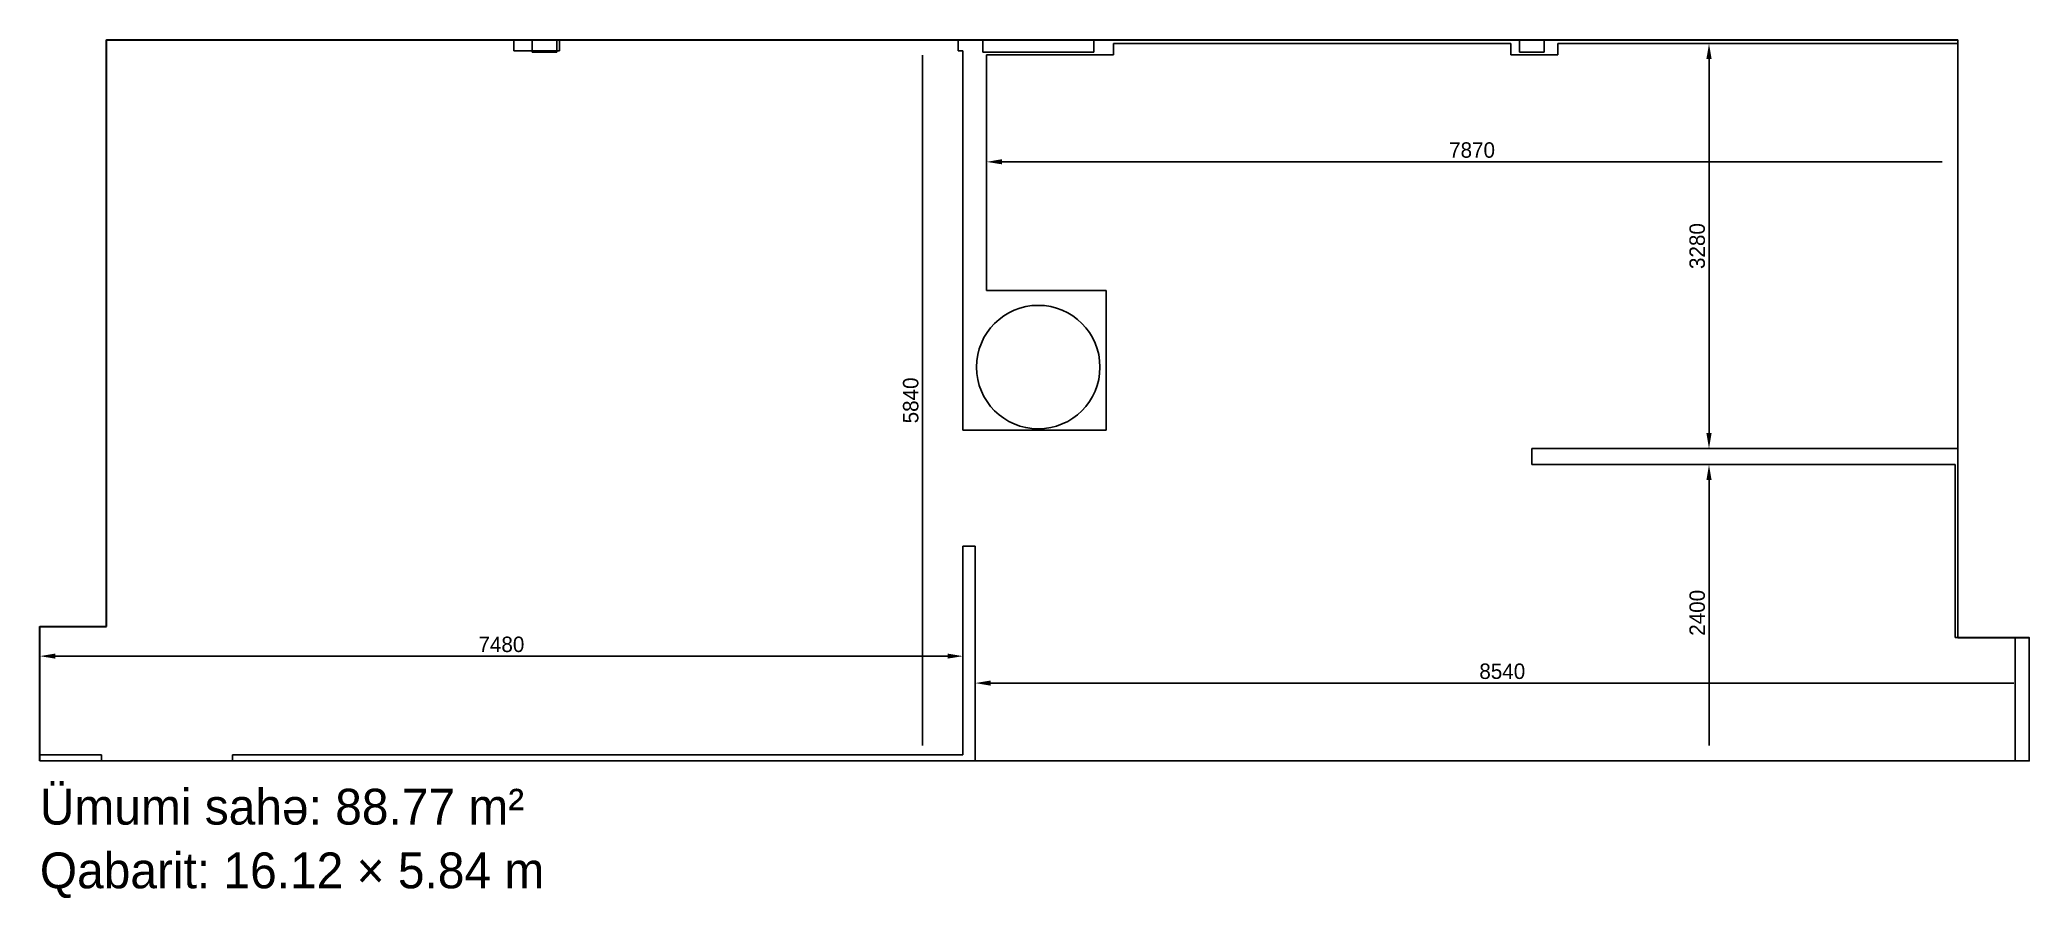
# Model space of a CAD drawing. Header units: millimetres. Extents: x 1367547 to 1383667, y -105215 to -98264.
import ezdxf

# ---------------------------------------------------------------- set-up
doc = ezdxf.new("R2010")
doc.units = ezdxf.units.MM
doc.layers.add('OFFICE_BOUNDARY', color=3, linetype='Continuous')
doc.layers.add('sutun1', color=7, linetype='Continuous')

msp = doc.modelspace()

# ---------------------------------------------------------------- linework, layer by layer
for p, q in [((1368207, -98264), (1368087, -98264)), ((1368087, -98264), (1368087, -103014)), ((1368207, -98264), (1368087, -98264)), ((1368087, -98264), (1368087, -103014)), ((1371387, -98264), (1368207, -98264)), ((1371387, -98354), (1371387, -98264)), ((1374987, -98264), (1371757, -98264)), ((1371757, -98264), (1371757, -98354)), ((1374987, -98354), (1374987, -98264)), ((1376247, -98384), (1376247, -98294)), ((1376247, -98294), (1379467, -98294)), ((1379467, -98294), (1379467, -98384)), ((1379847, -98384), (1379847, -98294)), ((1379847, -98294), (1383027, -98294)), ((1383027, -98294), (1383087, -98294)), ((1371757, -98354), (1371387, -98354)), ((1375027, -98354), (1374987, -98354)), ((1375027, -101424), (1375027, -98354)), ((1375217, -100294), (1375217, -98384)), ((1375217, -98384), (1376247, -98384)), ((1379467, -98384), (1379847, -98384)), ((1376187, -100294), (1375217, -100294)), ((1376187, -101424), (1376187, -100294)), ((1375127, -101424), (1375027, -101424)), ((1375127, -101424), (1376187, -101424)), ((1383087, -101574), (1379637, -101574)), ((1379637, -101574), (1379637, -101704)), ((1379637, -101704), (1383067, -101704)), ((1383067, -101704), (1383067, -103104)), ((1375027, -104054), (1375027, -102364)), ((1375027, -102364), (1375127, -102364)), ((1375127, -104104), (1375127, -102364)), ((1368087, -103014), (1367547, -103014)), ((1367547, -103014), (1367547, -104054)), ((1368087, -103014), (1367547, -103014)), ((1367547, -103014), (1367547, -104054)), ((1383067, -103104), (1383667, -103104)), ((1367547, -104054), (1368047, -104054)), ((1368047, -104054), (1368047, -104104)), ((1369107, -104104), (1369107, -104054)), ((1369107, -104054), (1375027, -104054))]:
    msp.add_line(p, q)
at = {"color": 1, "lineweight": 30}
for p, q in [((1368087, -103014), (1368087, -98264)), ((1368087, -98264), (1383087, -98264)), ((1367547, -103014), (1368087, -103014)), ((1367547, -104104), (1367547, -103014)), ((1383087, -103104), (1383667, -103104))]:
    msp.add_line(p, q, dxfattribs=at)
at = {"color": 18, "lineweight": -2, "true_color": 0x000000}
for p, q in [((1368087, -103014), (1368087, -98264)), ((1368087, -98264), (1383087, -98264)), ((1383087, -98264), (1383087, -103104)), ((1367547, -103014), (1368087, -103014)), ((1367547, -104104), (1367547, -103014)), ((1383087, -103104), (1383667, -103104)), ((1383667, -103104), (1383667, -104104)), ((1383667, -104104), (1367547, -104104))]:
    msp.add_line(p, q, dxfattribs=at)
at = {"color": 0, "lineweight": -2}
for p, q in [((1374359, -98264), (1374761, -98264)), ((1383087, -99686), (1383087, -99189)), ((1383667, -103699), (1383667, -103411))]:
    msp.add_line(p, q, dxfattribs=at)
at = {"color": 0, "lineweight": -2, "transparency": 16777216}
for p, q in [((1381103, -98294), (1381135, -98294)), ((1374699, -103979), (1374699, -98389)), ((1381072, -101449), (1381072, -98419)), ((1375217, -99686), (1375217, -99189)), ((1382962, -99252), (1375342, -99252)), ((1381037, -101704), (1381135, -101704)), ((1381103, -101574), (1381135, -101574)), ((1381072, -101829), (1381072, -103979)), ((1367547, -103527), (1367547, -103192)), ((1367672, -103255), (1374902, -103255)), ((1375027, -103527), (1375027, -103192)), ((1375127, -103699), (1375127, -103411)), ((1375252, -103473), (1383542, -103473))]:
    msp.add_line(p, q, dxfattribs=at)
at = {"color": 0, "transparency": 16777216}
for points in [[(1381051, -98419), (1381093, -98419), (1381072, -98294)], [(1375342, -99231), (1375342, -99272), (1375217, -99252)], [(1381051, -101449), (1381093, -101449), (1381072, -101574)], [(1381051, -101829), (1381093, -101829), (1381072, -101704)], [(1367672, -103234), (1367672, -103275), (1367547, -103255)], [(1374902, -103234), (1374902, -103275), (1375027, -103255)], [(1375252, -103452), (1375252, -103494), (1375127, -103473)]]:
    msp.add_solid(points, dxfattribs=at)
at = {"layer": 'OFFICE_BOUNDARY'}
msp.add_lwpolyline([(1368087, -103014), (1368087, -98264), (1383087, -98264), (1383087, -103104), (1383667, -103104), (1383667, -104104), (1367547, -104104), (1367547, -103014), (1368087, -103014)], close=True, dxfattribs=at)
at = {"layer": 'sutun1'}
for p, q in [((1368087, -98264), (1368087, -98364)), ((1368087, -100414), (1368087, -98314)), ((1371537, -98264), (1371537, -98364)), ((1371737, -98364), (1371737, -98264)), ((1375187, -98364), (1375187, -98264)), ((1376087, -98264), (1376087, -98364)), ((1379537, -98264), (1379537, -98364)), ((1379737, -98364), (1379737, -98264)), ((1371537, -98364), (1371737, -98364)), ((1376087, -98364), (1375187, -98364)), ((1379537, -98364), (1379737, -98364)), ((1368087, -101414), (1368087, -100414)), ((1368087, -101414), (1368087, -103014)), ((1367547, -103014), (1368087, -103014))]:
    msp.add_line(p, q, dxfattribs=at)
at = {"layer": 'sutun1', "color": 134}
msp.add_line((1383552, -104104), (1383552, -103104), dxfattribs=at)
at = {"layer": 'sutun1'}
msp.add_circle((1375637, -100914), 500, dxfattribs=at)

# ---------------------------------------------------------------- texts
for s, p in [('Ümumi sahə: 88.77 m²', (1367547, -104619)), ('Qabarit: 16.12 × 5.84 m', (1367547, -105135))]:
    msp.add_text(s, height=290.16).set_placement(p)
at = {"color": 0, "transparency": 16777216, "char_height": 125, "attachment_point": 5}
for s, insert in [('7870', (1379152, -99157)), ('7480', (1371287, -103160)), ('8540', (1379397, -103378))]:
    msp.add_mtext(s, dxfattribs=dict(at, insert=insert))
at = {"color": 0, "transparency": 16777216, "char_height": 125, "attachment_point": 5, "rotation": 90}
for s, insert in [('3280', (1380977, -99934)), ('5840', (1374604, -101184)), ('2400', (1380977, -102904))]:
    msp.add_mtext(s, dxfattribs=dict(at, insert=insert))

doc.saveas('drawing.dxf')
